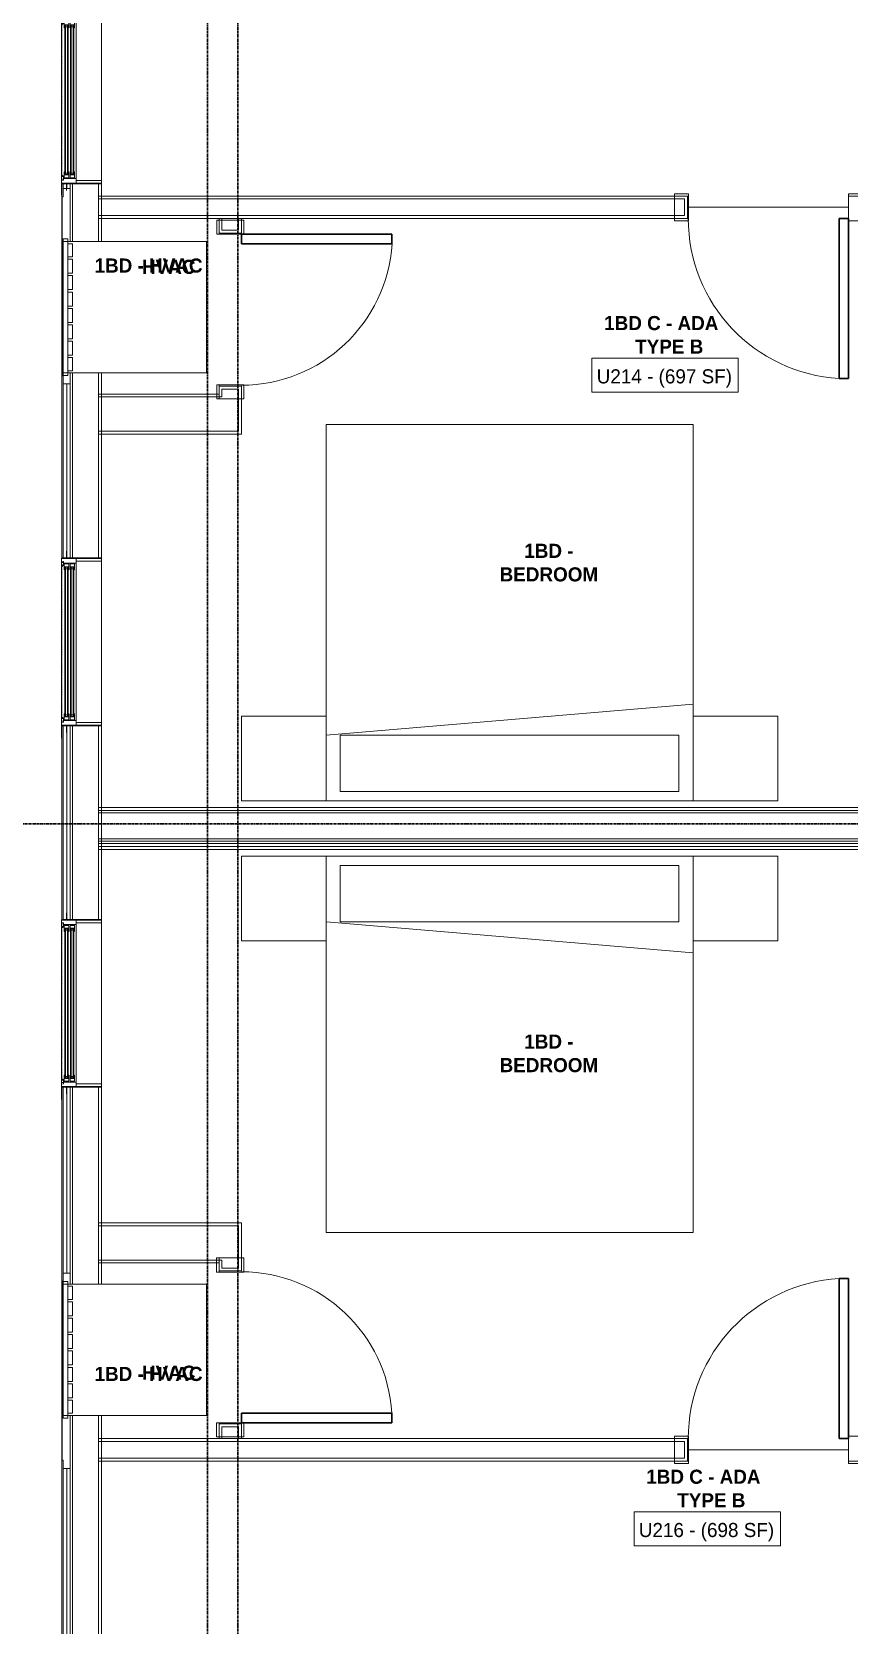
# Model space of a CAD drawing. Header units: inches. Extents: x -4093 to -1777, y 9773 to 12264.
# Drawn here: x -3866.6 to -3692.9, y 10668.9 to 11007.4 of the extents above; entities that cross this region are included whole.
import ezdxf

# ---------------------------------------------------------------- set-up
doc = ezdxf.new("R2010")
doc.units = ezdxf.units.IN
doc.header["$MEASUREMENT"] = 0
doc.linetypes.add('Dash', pattern=[0.25, 0.125, -0.125])
doc.linetypes.add('Grid Line 1_2_', pattern=[0.875, 0.5, -0.125, 0.125, -0.125])
for name, color, linetype, lineweight in [('0-1', 7, 'Continuous', 5), ('0-2', 7, 'Continuous', 9), ('A-AREA-IDEN', 2, 'Continuous', 9), ('A-DETL-GENF', 92, 'Continuous', 18), ('A-DETL-GENF-HDLN', 1, 'Dash', 9), ('A-DOOR-1', 7, 'Continuous', 9), ('A-DOOR-2', 10, 'Continuous', 30), ('A-FLOR-1', 7, 'Continuous', 9), ('A-GENM', 5, 'Continuous', 9), ('A-GLAZ', 151, 'Continuous', 18), ('A-GLAZ-1', 151, 'Continuous', 9), ('A-GLAZ-2', 151, 'Continuous', 30), ('A-WALL', 113, 'Continuous', 18), ('A-WALL-1', 7, 'Continuous', 9), ('A-WALL-2', 250, 'Continuous', 18), ('A-WALL-3', 113, 'Continuous', 9), ('I-FURN-1', 7, 'Continuous', 9), ('I-WALL-1', 7, 'Continuous', 9), ('S-GRID-1', 1, 'Grid Line 1_2_', 30)]:
    doc.layers.add(name, color=color, linetype=linetype, lineweight=lineweight)
doc.styles.add('Century Gothic', font='ufonts.com_century-gothic.ttf', dxfattribs={"height": 3})
doc.styles.add('Century Gothic_B', font='GOTHICB.TTF', dxfattribs={"height": 3})

# ---------------------------------------------------------------- blocks, each defined once
blk = doc.blocks.new('SWING - SINGLE - FLUSH - SWING - FLUSH - 2-10 x 6-8 - PRIVACY-4346067-BACKGROUND - 2ND FLOOR')
at = {"layer": 'A-DOOR-1'}
for p, q in [((-17, 2.87), (-20, 2.87)), ((-20, 2.87), (-20, -2.38)), ((-17, -2.38), (-17, 2.87)), ((20, 2.87), (17, 2.87)), ((17, 2.87), (17, -2.38)), ((20, -2.38), (20, 2.87)), ((-20, -2.38), (-17, -2.38)), ((-17, -2.38), (-20, -2.38)), ((-20, -2.38), (-20, -2.88)), ((-20, -2.88), (-17, -2.88)), ((-17, -2.88), (-17, -2.38)), ((17, -2.38), (20, -2.38)), ((20, -2.38), (17, -2.38)), ((17, -2.38), (17, -2.88)), ((17, -2.88), (20, -2.88)), ((20, -2.88), (20, -2.38))]:
    blk.add_line(p, q, dxfattribs=at)
blk.add_arc((17, 2.37), 34.07, 93.3657, 180, dxfattribs=at)
at = {"layer": 'A-DOOR-2'}
for p, q in [((15, 2.37), (15, 36.38)), ((17, 36.38), (15, 36.38)), ((17, 2.37), (17, 36.38)), ((17, 2.37), (15, 2.37))]:
    blk.add_line(p, q, dxfattribs=at)
blk = doc.blocks.new('Bed-Standard - King 78_ x 80_-4200935-BACKGROUND - 2ND FLOOR')
at = {"layer": 'I-FURN-1'}
for p, q in [((-28.31, 41.8), (49.69, 41.8)), ((-28.31, -38.2), (-28.31, 41.8)), ((49.69, 41.8), (49.69, -38.2)), ((49.69, -24.2), (-28.31, -17.63)), ((-25.31, -24.2), (46.69, -24.2)), ((-25.31, -36.2), (-25.31, -24.2)), ((46.69, -36.2), (46.69, -24.2)), ((-25.31, -36.2), (46.69, -36.2)), ((49.69, -38.2), (-28.31, -38.2))]:
    blk.add_line(p, q, dxfattribs=at)
blk = doc.blocks.new('SWING - SINGLE - FLUSH - SWING - FLUSH - 2-10 x 6-8 - PRIVACY-4346070-BACKGROUND - 2ND FLOOR')
at = {"layer": 'A-DOOR-1'}
for p, q in [((-20, 2.37), (-20, 2.87)), ((-20, 2.87), (-17, 2.87)), ((-20, 2.37), (-17, 2.37)), ((-20, -2.88), (-20, 2.37)), ((-17, 2.37), (-20, 2.37)), ((-17, 2.87), (-17, 2.37)), ((-17, 2.37), (-17, -2.88)), ((17, 2.37), (17, 2.87)), ((17, 2.87), (20, 2.87)), ((17, 2.37), (20, 2.37)), ((17, -2.88), (17, 2.37)), ((20, 2.37), (17, 2.37)), ((20, 2.87), (20, 2.37)), ((20, 2.37), (20, -2.88)), ((-17, -2.88), (-20, -2.88)), ((20, -2.88), (17, -2.88))]:
    blk.add_line(p, q, dxfattribs=at)
blk.add_arc((17, -2.38), 34.07, 180, 266.6343, dxfattribs=at)
at = {"layer": 'A-DOOR-2'}
for p, q in [((15, -2.38), (15, -36.38)), ((17, -2.38), (15, -2.38)), ((17, -2.38), (17, -36.38)), ((17, -36.38), (15, -36.38))]:
    blk.add_line(p, q, dxfattribs=at)
blk = doc.blocks.new('Bed-Standard - King 78_ x 80_-1242963-BACKGROUND - 2ND FLOOR')
at = {"layer": 'I-FURN-1'}
for p, q in [((49.69, 38.2), (-28.31, 38.2)), ((-28.31, 38.2), (-28.31, -41.8)), ((49.69, -41.8), (49.69, 38.2)), ((-25.31, 36.2), (-25.31, 24.2)), ((-25.31, 36.2), (46.69, 36.2)), ((46.69, 36.2), (46.69, 24.2)), ((49.69, 24.2), (-28.31, 17.63)), ((-25.31, 24.2), (46.69, 24.2)), ((-28.31, -41.8), (49.69, -41.8))]:
    blk.add_line(p, q, dxfattribs=at)
blk = doc.blocks.new('Table-Night Stand - 18_ x 18_ x 24_-1372838-BACKGROUND - 2ND FLOOR')
at = {"layer": 'I-FURN-1'}
for p, q in [((0.15, 0), (18.15, 0)), ((18.15, 0), (18.15, -18)), ((18.15, -18), (0.15, -18))]:
    blk.add_line(p, q, dxfattribs=at)
blk = doc.blocks.new('Table-Night Stand - 18_ x 18_ x 24_-V10-BACKGROUND - 2ND FLOOR')
at = {"layer": 'I-FURN-1'}
for p, q in [((0.15, 0), (18.15, 0)), ((0.15, -18), (0.15, 0)), ((18.15, -18), (0.15, -18))]:
    blk.add_line(p, q, dxfattribs=at)
blk = doc.blocks.new('Table-Night Stand - 18_ x 18_ x 24_-V11-BACKGROUND - 2ND FLOOR')
at = {"layer": 'I-FURN-1'}
for p, q in [((18.15, 18), (0.15, 18)), ((18.15, 0), (18.15, 18)), ((0.15, 0), (18.15, 0))]:
    blk.add_line(p, q, dxfattribs=at)
blk = doc.blocks.new('Table-Night Stand - 18_ x 18_ x 24_-V12-BACKGROUND - 2ND FLOOR')
at = {"layer": 'I-FURN-1'}
for p, q in [((18.15, 18), (0.15, 18)), ((0.15, 18), (0.15, 0)), ((0.15, 0), (18.15, 0))]:
    blk.add_line(p, q, dxfattribs=at)
blk = doc.blocks.new('SWING - SINGLE - FLUSH - SWING - 32_ x 80_ - WITH ACOUSTICAL SEAL-4346071-BACKGROUND - 2ND FLOOR')
at = {"layer": 'A-DOOR-1'}
for p, q in [((-16, 2.87), (-19, 2.87)), ((-19, 2.87), (-19, -2.38)), ((-16, -2.38), (-16, 2.87)), ((19, 2.87), (16, 2.87)), ((16, 2.87), (16, -2.38)), ((19, -2.38), (19, 2.87)), ((-19, -2.38), (-16, -2.38)), ((-16, -2.38), (-19, -2.38)), ((-19, -2.38), (-19, -2.88)), ((-19, -2.88), (-16, -2.88)), ((-16, -2.88), (-16, -2.38)), ((16, -2.38), (19, -2.38)), ((19, -2.38), (16, -2.38)), ((16, -2.38), (16, -2.88)), ((16, -2.88), (19, -2.88)), ((19, -2.88), (19, -2.38))]:
    blk.add_line(p, q, dxfattribs=at)
blk.add_arc((16, 2.37), 32.07, 93.5759, 180, dxfattribs=at)
at = {"layer": 'A-DOOR-2'}
for p, q in [((14, 2.37), (14, 34.38)), ((16, 34.38), (14, 34.38)), ((16, 2.37), (16, 34.38)), ((16, 2.37), (14, 2.37))]:
    blk.add_line(p, q, dxfattribs=at)
blk = doc.blocks.new('SWING - SINGLE - FLUSH - SWING - 32_ x 80_ - WITH ACOUSTICAL SEAL-4346081-BACKGROUND - 2ND FLOOR')
at = {"layer": 'A-DOOR-1'}
for p, q in [((-19, 2.37), (-19, 2.87)), ((-19, 2.87), (-16, 2.87)), ((-19, 2.37), (-16, 2.37)), ((-19, -2.88), (-19, 2.37)), ((-16, 2.37), (-19, 2.37)), ((-16, 2.87), (-16, 2.37)), ((-16, 2.37), (-16, -2.88)), ((16, 2.37), (16, 2.87)), ((16, 2.87), (19, 2.87)), ((16, 2.37), (19, 2.37)), ((16, -2.88), (16, 2.37)), ((19, 2.37), (16, 2.37)), ((19, 2.87), (19, 2.37)), ((19, 2.37), (19, -2.88)), ((-16, -2.88), (-19, -2.88)), ((19, -2.88), (16, -2.88))]:
    blk.add_line(p, q, dxfattribs=at)
blk.add_arc((16, -2.38), 32.07, 180, 266.4241, dxfattribs=at)
at = {"layer": 'A-DOOR-2'}
for p, q in [((14, -2.38), (14, -34.38)), ((16, -2.38), (14, -2.38)), ((16, -2.38), (16, -34.38)), ((16, -34.38), (14, -34.38))]:
    blk.add_line(p, q, dxfattribs=at)
blk = doc.blocks.new('CTR - 1st Phase - Unit Layouts_rvt-1-BACKGROUND - 2ND FLOOR')
at = {"layer": 'A-FLOR-1'}
for p, q in [((-3693.05, 10970.19), (-3727.05, 10970.19)), ((-3727.05, 10706.19), (-3693.05, 10706.19))]:
    blk.add_line(p, q, dxfattribs=at)
at = {"layer": 'A-WALL-1'}
for p, q in [((-3727.3, 10972.56), (-3852.47, 10972.56)), ((-3852.47, 10972.56), (-3852.47, 10967.81)), ((-3727.3, 10967.81), (-3727.3, 10972.56)), ((-3852.47, 10967.81), (-3727.3, 10967.81)), ((-3822.1, 10967.81), (-3826.85, 10967.81)), ((-3826.85, 10967.81), (-3826.85, 10964.69)), ((-3822.1, 10964.69), (-3822.1, 10967.81)), ((-3826.85, 10964.69), (-3822.1, 10964.69)), ((-3822.1, 10932.19), (-3826.85, 10932.19)), ((-3826.85, 10932.19), (-3826.85, 10930.5)), ((-3822.1, 10930.5), (-3822.1, 10932.19)), ((-3826.85, 10745.88), (-3826.85, 10744.19)), ((-3826.85, 10744.19), (-3822.1, 10744.19)), ((-3822.1, 10744.19), (-3822.1, 10745.88)), ((-3826.85, 10711.69), (-3826.85, 10708.56)), ((-3822.1, 10711.69), (-3826.85, 10711.69)), ((-3822.1, 10708.56), (-3822.1, 10711.69)), ((-3727.3, 10708.56), (-3852.47, 10708.56)), ((-3852.47, 10708.56), (-3852.47, 10703.81)), ((-3826.85, 10708.56), (-3822.1, 10708.56)), ((-3727.3, 10703.81), (-3727.3, 10708.56)), ((-3852.47, 10703.81), (-3727.3, 10703.81))]:
    blk.add_line(p, q, dxfattribs=at)
at = {"layer": 'A-WALL-2'}
for p, q in [((-3727.92, 10971.94), (-3852.47, 10971.94)), ((-3727.92, 10970.19), (-3727.92, 10971.94)), ((-3852.47, 10968.44), (-3727.92, 10968.44)), ((-3826.22, 10967.81), (-3826.22, 10965.31)), ((-3822.72, 10965.31), (-3822.72, 10967.81)), ((-3727.92, 10968.44), (-3727.92, 10970.19)), ((-3826.22, 10965.31), (-3824.47, 10965.31)), ((-3824.47, 10965.31), (-3822.72, 10965.31)), ((-3826.22, 10931.56), (-3826.22, 10930.5)), ((-3824.47, 10931.56), (-3826.22, 10931.56)), ((-3826.22, 10930.5), (-3826.22, 10929.88)), ((-3822.72, 10931.56), (-3824.47, 10931.56)), ((-3822.72, 10930.5), (-3822.72, 10931.56)), ((-3822.72, 10930.5), (-3822.72, 10929.88)), ((-3826.22, 10929.88), (-3852.47, 10929.88)), ((-3822.72, 10929.88), (-3822.72, 10922.63)), ((-3822.72, 10922.63), (-3852.47, 10922.63)), ((-3822.72, 10753.75), (-3852.47, 10753.75)), ((-3822.72, 10753.75), (-3822.72, 10746.5)), ((-3826.22, 10746.5), (-3852.47, 10746.5)), ((-3826.22, 10746.5), (-3826.22, 10745.88)), ((-3826.22, 10745.88), (-3826.22, 10744.81)), ((-3826.22, 10744.81), (-3824.47, 10744.81)), ((-3824.47, 10744.81), (-3822.72, 10744.81)), ((-3822.72, 10746.5), (-3822.72, 10745.88)), ((-3822.72, 10744.81), (-3822.72, 10745.88)), ((-3826.22, 10711.06), (-3826.22, 10708.56)), ((-3824.47, 10711.06), (-3826.22, 10711.06)), ((-3822.72, 10711.06), (-3824.47, 10711.06)), ((-3822.72, 10708.56), (-3822.72, 10711.06)), ((-3727.92, 10707.94), (-3852.47, 10707.94)), ((-3727.92, 10706.19), (-3727.92, 10707.94)), ((-3852.47, 10704.44), (-3727.92, 10704.44)), ((-3727.92, 10704.44), (-3727.92, 10706.19))]:
    blk.add_line(p, q, dxfattribs=at)
at = {"layer": 'I-WALL-1'}
for p, q in [((-3826.85, 10930.5), (-3852.47, 10930.5)), ((-3852.47, 10930.5), (-3852.47, 10922)), ((-3822.1, 10922.63), (-3822.1, 10930.5)), ((-3852.47, 10922), (-3822.1, 10922)), ((-3822.1, 10922), (-3822.1, 10922.63)), ((-3822.1, 10754.38), (-3852.47, 10754.38)), ((-3852.47, 10754.38), (-3852.47, 10745.88)), ((-3822.1, 10753.75), (-3822.1, 10754.38)), ((-3822.1, 10745.88), (-3822.1, 10753.75)), ((-3852.47, 10745.88), (-3826.85, 10745.88))]:
    blk.add_line(p, q, dxfattribs=at)
at = {"layer": '0-2'}
for name, p in [('SWING - SINGLE - FLUSH - SWING - FLUSH - 2-10 x 6-8 - PRIVACY-4346070-BACKGROUND - 2ND FLOOR', (-3710.05, 10970.19)), ('SWING - SINGLE - FLUSH - SWING - FLUSH - 2-10 x 6-8 - PRIVACY-4346067-BACKGROUND - 2ND FLOOR', (-3710.05, 10706.19))]:
    blk.add_blockref(name, p, dxfattribs=at)
for name, p, rotation in [('SWING - SINGLE - FLUSH - SWING - 32_ x 80_ - WITH ACOUSTICAL SEAL-4346081-BACKGROUND - 2ND FLOOR', (-3824.47, 10948.44), 90.00000000000999), ('Bed-Standard - King 78_ x 80_-1242963-BACKGROUND - 2ND FLOOR', (-3754.41, 10882.25), 180), ('Table-Night Stand - 18_ x 18_ x 24_-V11-BACKGROUND - 2ND FLOOR', (-3803.95, 10862.04), 180), ('Table-Night Stand - 18_ x 18_ x 24_-V12-BACKGROUND - 2ND FLOOR', (-3707.95, 10862.04), 180), ('Table-Night Stand - 18_ x 18_ x 24_-1372838-BACKGROUND - 2ND FLOOR', (-3803.95, 10814.33), 180), ('Bed-Standard - King 78_ x 80_-4200935-BACKGROUND - 2ND FLOOR', (-3754.41, 10794.13), 180), ('Table-Night Stand - 18_ x 18_ x 24_-V10-BACKGROUND - 2ND FLOOR', (-3707.95, 10814.33), 180), ('SWING - SINGLE - FLUSH - SWING - 32_ x 80_ - WITH ACOUSTICAL SEAL-4346071-BACKGROUND - 2ND FLOOR', (-3824.47, 10727.94), 269.9999999999901)]:
    blk.add_blockref(name, p, dxfattribs=dict(at, rotation=rotation))
blk = doc.blocks.new('CTR - 1st Phase - Common Walls_rvt-1-BACKGROUND - 2ND FLOOR')
at = {"layer": 'A-WALL-2'}
for p, q in [((-3487.3, 10842), (-3852.47, 10842)), ((-3487.3, 10841.5), (-3852.47, 10841.5)), ((-3487.3, 10836), (-3852.47, 10836)), ((-3487.3, 10835.5), (-3852.47, 10835.5)), ((-3487.3, 10835), (-3852.47, 10835)), ((-3487.3, 10834.38), (-3852.47, 10834.38))]:
    blk.add_line(p, q, dxfattribs=at)
at = {"layer": 'I-WALL-1'}
for p, q in [((-3525.8, 10842.63), (-3852.47, 10842.63)), ((-3852.47, 10842.63), (-3852.47, 10833.75)), ((-3852.47, 10833.75), (-3525.8, 10833.75))]:
    blk.add_line(p, q, dxfattribs=at)
blk = doc.blocks.new('CTR - 1st Phase - Structure_rvt-1-BACKGROUND - 2ND FLOOR')
at = {"layer": 'S-GRID-1'}
for p, q in [((-3829.32, 9772.61), (-3829.32, 12247.5)), ((-3822.82, 9772.61), (-3822.82, 12247.5)), ((-1777.25, 10839.19), (-4076.95, 10839.19))]:
    blk.add_line(p, q, dxfattribs=at)
blk = doc.blocks.new('Window-Double_Hung-Marvin-Essential - 1-WIDE _TEMP LOWER_ ESDH3066-3454269-BACKGROUND - 2ND FLOOR')
at = {"layer": 'A-DETL-GENF'}
for p, q in [((-19.25, -3.23), (-19.25, -3.19)), ((-19.25, -3.19), (-17.9, -3.19)), ((-17.75, -3.23), (-19.25, -3.23)), ((-17.9, -3.19), (-17.9, -3.08)), ((-17.9, -3.08), (-17.75, -3.08)), ((-16.72, -1.19), (-17.75, -1.19)), ((-17.75, -4.28), (-17.75, -1.19)), ((-16.72, -3.77), (-16.72, -1.19)), ((-16.56, -1.53), (-15.34, -1.53)), ((-16.56, -1.53), (-16.56, -2.47)), ((-15.34, -2.47), (-16.56, -2.47)), ((-16.56, -2.75), (-15.34, -2.75)), ((-16.56, -2.75), (-16.56, -3.69)), ((-15.28, -1.65), (-15.94, -1.65)), ((-15.94, -1.65), (-15.94, -2.37)), ((-15.94, -2.37), (-15.28, -2.37)), ((-15.28, -2.87), (-15.94, -2.87)), ((-15.94, -2.87), (-15.94, -3.59)), ((15.84, -1.66), (-15.84, -1.66)), ((-15.84, -1.66), (-15.84, -2.35)), ((15.84, -1.79), (-15.84, -1.79)), ((15.84, -2.23), (-15.84, -2.23)), ((15.84, -2.35), (-15.84, -2.35)), ((15.84, -2.88), (-15.84, -2.88)), ((-15.84, -2.88), (-15.84, -3.57)), ((15.84, -3.01), (-15.84, -3.01)), ((-15.54, -1.79), (-15.54, -2.23)), ((-15.54, -3.01), (-15.54, -3.45)), ((-15.34, -1.53), (-15.28, -1.59)), ((-15.34, -2.47), (-15.28, -2.41)), ((-15.34, -2.75), (-15.28, -2.81)), ((-15.28, -1.59), (-15.28, -1.65)), ((-15.28, -2.37), (-15.28, -2.41)), ((-15.28, -2.81), (-15.28, -2.87)), ((15.34, -1.53), (15.28, -1.59)), ((15.28, -1.59), (15.28, -1.65)), ((15.28, -1.65), (15.94, -1.65)), ((15.28, -2.37), (15.28, -2.41)), ((15.94, -2.37), (15.28, -2.37)), ((15.34, -2.47), (15.28, -2.41)), ((15.34, -2.75), (15.28, -2.81)), ((15.28, -2.81), (15.28, -2.87)), ((15.28, -2.87), (15.94, -2.87)), ((16.56, -1.53), (15.34, -1.53)), ((15.34, -2.47), (16.56, -2.47)), ((16.56, -2.75), (15.34, -2.75)), ((15.54, -1.79), (15.54, -2.23)), ((15.54, -3.01), (15.54, -3.45)), ((15.84, -1.66), (15.84, -2.35)), ((15.84, -2.88), (15.84, -3.57)), ((15.94, -1.65), (15.94, -2.37)), ((15.94, -2.87), (15.94, -3.59)), ((16.56, -1.53), (16.56, -2.47)), ((16.56, -2.75), (16.56, -3.69)), ((16.72, -3.77), (16.72, -1.19)), ((16.72, -1.19), (17.75, -1.19)), ((17.75, -4.28), (17.75, -1.19)), ((17.9, -3.08), (17.75, -3.08)), ((17.75, -3.23), (19.25, -3.23)), ((17.9, -3.19), (17.9, -3.08)), ((19.25, -3.19), (17.9, -3.19)), ((19.25, -3.23), (19.25, -3.19)), ((-17.75, -4.28), (-17.16, -4.28)), ((-17.08, -3.87), (-17.16, -4.28)), ((-17.08, -3.87), (-16.19, -3.87)), ((-16.85, -4.25), (-16.85, -3.87)), ((-16.3, -4.25), (-16.85, -4.25)), ((-16.38, -3.77), (-16.72, -3.77)), ((-15.34, -3.69), (-16.56, -3.69)), ((-16.38, -3.87), (-16.38, -3.77)), ((-16.18, -4.01), (-16.3, -4.01)), ((-16.3, -4.01), (-16.3, -4.25)), ((-16.19, -3.87), (-16.19, -3.97)), ((-16.19, -3.97), (-16.1, -3.97)), ((-16.18, -4.22), (-16.18, -4.01)), ((-16.18, -4.22), (-16.1, -4.22)), ((-16.1, -3.97), (-16.1, -4.22)), ((-15.94, -3.59), (-15.28, -3.59)), ((15.84, -3.45), (-15.84, -3.45)), ((15.84, -3.57), (-15.84, -3.57)), ((-15.34, -3.69), (-15.28, -3.63)), ((-15.28, -3.59), (-15.28, -3.63)), ((15.28, -3.59), (15.28, -3.63)), ((15.94, -3.59), (15.28, -3.59)), ((15.34, -3.69), (15.28, -3.63)), ((15.34, -3.69), (16.56, -3.69)), ((16.19, -3.97), (16.1, -3.97)), ((16.1, -3.97), (16.1, -4.22)), ((16.18, -4.22), (16.1, -4.22)), ((16.18, -4.22), (16.18, -4.01)), ((16.18, -4.01), (16.3, -4.01)), ((17.08, -3.87), (16.19, -3.87)), ((16.19, -3.87), (16.19, -3.97)), ((16.3, -4.01), (16.3, -4.25)), ((16.3, -4.25), (16.85, -4.25)), ((16.38, -3.87), (16.38, -3.77)), ((16.38, -3.77), (16.72, -3.77)), ((16.85, -4.25), (16.85, -3.87)), ((17.08, -3.87), (17.16, -4.28)), ((17.75, -4.28), (17.16, -4.28))]:
    blk.add_line(p, q, dxfattribs=at)
at = {"layer": 'A-DETL-GENF-HDLN'}
blk.add_line((16.1, -4.22), (-16.5, -4.22), dxfattribs=at)
at = {"layer": 'A-GLAZ'}
for p, q in [((-17.13, 4.19), (-17.75, 4.19)), ((-17.13, -1.16), (-17.13, 4.19)), ((17.12, 4.19), (17.75, 4.19)), ((17.12, 4.19), (17.12, -1.16))]:
    blk.add_line(p, q, dxfattribs=at)
at = {"layer": 'A-GLAZ-1'}
for p, q in [((-17.75, 4.19), (17.75, 4.19)), ((-17.75, -1.19), (17.75, -1.19)), ((17.75, -4.28), (-17.75, -4.28)), ((17.75, -4.19), (20.46, -4.19)), ((20.46, -4.25), (17.75, -4.25)), ((20.46, -4.19), (20.46, -4.25))]:
    blk.add_line(p, q, dxfattribs=at)
at = {"layer": 'A-GLAZ-2'}
for p, q in [((-17.75, -1.16), (-17.75, 4.19)), ((17.75, 4.19), (17.75, -1.16)), ((-17.75, -4.28), (-17.75, -1.19)), ((17.75, -1.19), (17.75, -4.28))]:
    blk.add_line(p, q, dxfattribs=at)
blk = doc.blocks.new('V-Series_EWC4_SPVU_RFA_2015 - 2ND AND 3RD FLOOR-2226480-BACKGROUND - 2ND FLOOR')
at = {"layer": 'A-GENM'}
for p, q in [((-3859.97, 11740.34), (-3859.97, 11739.78)), ((-3858.97, 11740.34), (-3859.97, 11740.34)), ((-3859.97, 11739.78), (-3859.97, 11711.9)), ((-3858.97, 11739.78), (-3859.97, 11739.78)), ((-3859.97, 11739.78), (-3858.97, 11739.78)), ((-3858.97, 11739.78), (-3858.97, 11740.34)), ((-3858.97, 11711.9), (-3858.97, 11739.78)), ((-3829.54, 11739.78), (-3858.97, 11739.78)), ((-3858.97, 11739.78), (-3858.97, 11739.34)), ((-3858.97, 11739.34), (-3857.97, 11739.34)), ((-3857.97, 11739.34), (-3857.97, 11736.54)), ((-3829.54, 11711.9), (-3829.54, 11739.78)), ((-3857.97, 11736.54), (-3858.97, 11736.54)), ((-3858.97, 11736.54), (-3858.97, 11736.04)), ((-3858.97, 11736.04), (-3857.97, 11736.04)), ((-3857.97, 11736.04), (-3857.97, 11733.06)), ((-3857.97, 11733.06), (-3858.97, 11733.06)), ((-3858.97, 11733.06), (-3858.97, 11732.56)), ((-3858.97, 11732.56), (-3857.97, 11732.56)), ((-3857.97, 11732.56), (-3857.97, 11729.57)), ((-3857.97, 11729.57), (-3858.97, 11729.57)), ((-3858.97, 11729.57), (-3858.97, 11729.07)), ((-3858.97, 11729.07), (-3857.97, 11729.07)), ((-3857.97, 11729.07), (-3857.97, 11726.09)), ((-3857.97, 11726.09), (-3858.97, 11726.09)), ((-3858.97, 11726.09), (-3858.97, 11725.59)), ((-3858.97, 11725.59), (-3857.97, 11725.59)), ((-3857.97, 11722.61), (-3858.97, 11722.61)), ((-3858.97, 11722.61), (-3858.97, 11722.11)), ((-3857.97, 11725.59), (-3857.97, 11722.61)), ((-3858.97, 11722.11), (-3857.97, 11722.11)), ((-3857.97, 11719.12), (-3858.97, 11719.12)), ((-3858.97, 11719.12), (-3858.97, 11718.62)), ((-3857.97, 11722.11), (-3857.97, 11719.12)), ((-3858.97, 11718.62), (-3857.97, 11718.62)), ((-3857.97, 11715.64), (-3858.97, 11715.64)), ((-3858.97, 11715.64), (-3858.97, 11715.14)), ((-3857.97, 11718.62), (-3857.97, 11715.64)), ((-3858.97, 11715.14), (-3857.97, 11715.14)), ((-3857.97, 11712.34), (-3858.97, 11712.34)), ((-3858.97, 11712.34), (-3858.97, 11711.9)), ((-3857.97, 11715.14), (-3857.97, 11712.34)), ((-3859.97, 11711.9), (-3858.97, 11711.9)), ((-3859.97, 11711.9), (-3859.97, 11711.34)), ((-3858.97, 11711.9), (-3859.97, 11711.9)), ((-3859.97, 11711.34), (-3858.97, 11711.34)), ((-3858.97, 11711.34), (-3858.97, 11711.9)), ((-3858.97, 11711.9), (-3829.54, 11711.9))]:
    blk.add_line(p, q, dxfattribs=at)
blk = doc.blocks.new('Perforated Panel at Magic-Pak - hvac panel - 2nd floor 2-2702973-BACKGROUND - 2ND FLOOR')
at = {"layer": 'A-GLAZ-1'}
for p, q in [((19.01, 4.19), (-19.01, 4.19)), ((-19.01, 4.12), (19.01, 4.12))]:
    blk.add_line(p, q, dxfattribs=at)
blk = doc.blocks.new('Window-Double_Hung-Marvin-Essential - 2-WIDE _TEMP ALL LOW_ ESDH3066-3454271-BACKGROUND - 2ND FLOOR')
at = {"layer": 'A-DETL-GENF'}
for p, q in [((-19.25, -3.23), (-19.25, -3.19)), ((-19.25, -3.19), (-17.9, -3.19)), ((-17.75, -3.23), (-19.25, -3.23)), ((-17.9, -3.19), (-17.9, -3.08)), ((-17.9, -3.08), (-17.75, -3.08)), ((-16.72, -1.19), (-17.75, -1.19)), ((-17.75, -4.28), (-17.75, -1.19)), ((-16.72, -3.77), (-16.72, -1.19)), ((-16.56, -1.53), (-15.34, -1.53)), ((-16.56, -1.53), (-16.56, -2.47)), ((-15.34, -2.47), (-16.56, -2.47)), ((-16.56, -2.75), (-15.34, -2.75)), ((-16.56, -2.75), (-16.56, -3.69)), ((-15.28, -1.65), (-15.94, -1.65)), ((-15.94, -1.65), (-15.94, -2.37)), ((-15.94, -2.37), (-15.28, -2.37)), ((-15.28, -2.87), (-15.94, -2.87)), ((-15.94, -2.87), (-15.94, -3.59)), ((15.84, -1.66), (-15.84, -1.66)), ((-15.84, -1.66), (-15.84, -2.35)), ((15.84, -1.79), (-15.84, -1.79)), ((15.84, -2.23), (-15.84, -2.23)), ((15.84, -2.35), (-15.84, -2.35)), ((15.84, -2.88), (-15.84, -2.88)), ((-15.84, -2.88), (-15.84, -3.57)), ((15.84, -3.01), (-15.84, -3.01)), ((-15.54, -1.79), (-15.54, -2.23)), ((-15.54, -3.01), (-15.54, -3.45)), ((-15.34, -1.53), (-15.28, -1.59)), ((-15.34, -2.47), (-15.28, -2.41)), ((-15.34, -2.75), (-15.28, -2.81)), ((-15.28, -1.59), (-15.28, -1.65)), ((-15.28, -2.37), (-15.28, -2.41)), ((-15.28, -2.81), (-15.28, -2.87)), ((15.34, -1.53), (15.28, -1.59)), ((15.28, -1.59), (15.28, -1.65)), ((15.28, -1.65), (15.94, -1.65)), ((15.28, -2.37), (15.28, -2.41)), ((15.94, -2.37), (15.28, -2.37)), ((15.34, -2.47), (15.28, -2.41)), ((15.34, -2.75), (15.28, -2.81)), ((15.28, -2.81), (15.28, -2.87)), ((15.28, -2.87), (15.94, -2.87)), ((16.56, -1.53), (15.34, -1.53)), ((15.34, -2.47), (16.56, -2.47)), ((16.56, -2.75), (15.34, -2.75)), ((15.54, -1.79), (15.54, -2.23)), ((15.54, -3.01), (15.54, -3.45)), ((15.84, -1.66), (15.84, -2.35)), ((15.84, -2.88), (15.84, -3.57)), ((15.94, -1.65), (15.94, -2.37)), ((15.94, -2.87), (15.94, -3.59)), ((16.56, -1.53), (16.56, -2.47)), ((16.56, -2.75), (16.56, -3.69)), ((16.72, -3.77), (16.72, -1.19)), ((16.72, -1.19), (17.75, -1.19)), ((17.75, -4.28), (17.75, -1.19)), ((17.9, -3.08), (17.75, -3.08)), ((17.75, -3.23), (19.25, -3.23)), ((17.9, -3.19), (17.9, -3.08)), ((19.25, -3.19), (17.9, -3.19)), ((19.25, -3.23), (19.25, -3.19)), ((-17.75, -4.28), (-17.16, -4.28)), ((-17.08, -3.87), (-17.16, -4.28)), ((-17.08, -3.87), (-16.19, -3.87)), ((-16.85, -4.25), (-16.85, -3.87)), ((-16.3, -4.25), (-16.85, -4.25)), ((-16.38, -3.77), (-16.72, -3.77)), ((-15.34, -3.69), (-16.56, -3.69)), ((-16.38, -3.87), (-16.38, -3.77)), ((-16.18, -4.01), (-16.3, -4.01)), ((-16.3, -4.01), (-16.3, -4.25)), ((-16.19, -3.87), (-16.19, -3.97)), ((-16.19, -3.97), (-16.1, -3.97)), ((-16.18, -4.22), (-16.18, -4.01)), ((-16.18, -4.22), (-16.1, -4.22)), ((-16.1, -3.97), (-16.1, -4.22)), ((-15.94, -3.59), (-15.28, -3.59)), ((15.84, -3.45), (-15.84, -3.45)), ((15.84, -3.57), (-15.84, -3.57)), ((-15.34, -3.69), (-15.28, -3.63)), ((-15.28, -3.59), (-15.28, -3.63)), ((15.28, -3.59), (15.28, -3.63)), ((15.94, -3.59), (15.28, -3.59)), ((15.34, -3.69), (15.28, -3.63)), ((15.34, -3.69), (16.56, -3.69)), ((16.19, -3.97), (16.1, -3.97)), ((16.1, -3.97), (16.1, -4.22)), ((16.18, -4.22), (16.1, -4.22)), ((16.18, -4.22), (16.18, -4.01)), ((16.18, -4.01), (16.3, -4.01)), ((17.08, -3.87), (16.19, -3.87)), ((16.19, -3.87), (16.19, -3.97)), ((16.3, -4.01), (16.3, -4.25)), ((16.3, -4.25), (16.85, -4.25)), ((16.38, -3.87), (16.38, -3.77)), ((16.38, -3.77), (16.72, -3.77)), ((16.85, -4.25), (16.85, -3.87)), ((17.08, -3.87), (17.16, -4.28)), ((17.75, -4.28), (17.16, -4.28))]:
    blk.add_line(p, q, dxfattribs=at)
at = {"layer": 'A-DETL-GENF-HDLN'}
blk.add_line((16.1, -4.22), (-16.5, -4.22), dxfattribs=at)
at = {"layer": 'A-GLAZ'}
for p, q in [((-17.13, 4.19), (-17.75, 4.19)), ((-17.13, -1.16), (-17.13, 4.19)), ((17.12, 4.19), (17.75, 4.19)), ((17.12, 4.19), (17.12, -1.16))]:
    blk.add_line(p, q, dxfattribs=at)
at = {"layer": 'A-GLAZ-1'}
for p, q in [((-17.75, 4.19), (17.75, 4.19)), ((-17.75, -1.19), (17.75, -1.19)), ((17.75, -4.28), (-17.75, -4.28)), ((17.75, -4.19), (20.21, -4.19)), ((20.21, -4.25), (17.75, -4.25)), ((20.21, -4.19), (20.21, -4.25))]:
    blk.add_line(p, q, dxfattribs=at)
at = {"layer": 'A-GLAZ-2'}
for p, q in [((-17.75, -1.16), (-17.75, 4.19)), ((17.75, 4.19), (17.75, -1.16)), ((-17.75, -4.28), (-17.75, -1.19)), ((17.75, -1.19), (17.75, -4.28))]:
    blk.add_line(p, q, dxfattribs=at)

msp = doc.modelspace()

# ---------------------------------------------------------------- linework, layer by layer
at = {"layer": 'A-AREA-IDEN', "flags": 128}
for points in [[(-3747.58, 10938.08), (-3716.49, 10938.08), (-3716.49, 10930.91), (-3747.58, 10930.91)], [(-3738.63, 10692.98), (-3707.54, 10692.98), (-3707.54, 10685.82), (-3738.63, 10685.82)]]:
    msp.add_lwpolyline(points, close=True, dxfattribs=at)
at = {"layer": 'A-WALL'}
for p, q in [((-3859.97, 10975.24), (-3859.97, 10974.15)), ((-3859.22, 10975.24), (-3859.22, 10974.15)), ((-3858.47, 10975.24), (-3858.47, 10974.15)), ((-3857.97, 10975.24), (-3857.97, 10962.88)), ((-3852.47, 10975.24), (-3852.47, 10962.88)), ((-3857.97, 10935), (-3857.97, 10895.6)), ((-3852.47, 10935), (-3852.47, 10895.6)), ((-3859.97, 10932.63), (-3859.97, 10895.6)), ((-3859.22, 10932.63), (-3859.22, 10895.6)), ((-3858.47, 10932.63), (-3858.47, 10895.6)), ((-3859.97, 10860.1), (-3859.97, 10818.8)), ((-3859.22, 10860.1), (-3859.22, 10818.8)), ((-3858.47, 10860.1), (-3858.47, 10818.8)), ((-3857.97, 10860.1), (-3857.97, 10818.8)), ((-3852.47, 10860.1), (-3852.47, 10818.8)), ((-3859.97, 10783.3), (-3859.97, 10743.75)), ((-3859.22, 10783.3), (-3859.22, 10743.75)), ((-3858.47, 10783.3), (-3858.47, 10743.75)), ((-3857.97, 10783.3), (-3857.97, 10741.38)), ((-3852.47, 10783.3), (-3852.47, 10741.38)), ((-3857.97, 10713.5), (-3857.97, 10662.74)), ((-3852.47, 10713.5), (-3852.47, 10662.74)), ((-3859.97, 10702.23), (-3859.97, 10662.74)), ((-3859.22, 10702.23), (-3859.22, 10662.74)), ((-3858.47, 10702.23), (-3858.47, 10662.74))]:
    msp.add_line(p, q, dxfattribs=at)
at = {"layer": 'A-WALL-3'}
for p, q in [((-3857.19, 10975.24), (-3857.22, 10975.24)), ((-3851.85, 10962.88), (-3851.85, 10975.24)), ((-3860.22, 10972.78), (-3860.22, 10972.4)), ((-3860.22, 10972.4), (-3859.97, 10972.4)), ((-3859.97, 10972.4), (-3859.97, 10974.15)), ((-3859.97, 10974.15), (-3858.47, 10974.15)), ((-3858.47, 10974.15), (-3858.47, 10962.88)), ((-3858.47, 10962.88), (-3851.85, 10962.88)), ((-3859.97, 10934.38), (-3860.22, 10934.38)), ((-3860.22, 10934.38), (-3860.22, 10895.6)), ((-3859.97, 10932.63), (-3859.97, 10934.38)), ((-3851.85, 10935), (-3858.47, 10935)), ((-3858.47, 10935), (-3858.47, 10932.63)), ((-3851.85, 10895.6), (-3851.85, 10935)), ((-3858.47, 10932.63), (-3859.97, 10932.63)), ((-3857.22, 10895.6), (-3857.19, 10895.6)), ((-3857.19, 10860.1), (-3857.22, 10860.1)), ((-3851.85, 10818.8), (-3851.85, 10860.1)), ((-3860.22, 10857.39), (-3860.22, 10818.8)), ((-3857.22, 10818.8), (-3857.19, 10818.8)), ((-3857.19, 10783.3), (-3857.22, 10783.3)), ((-3851.85, 10741.38), (-3851.85, 10783.3)), ((-3860.22, 10780.59), (-3860.22, 10742)), ((-3860.22, 10742), (-3859.97, 10742)), ((-3859.97, 10742), (-3859.97, 10743.75)), ((-3859.97, 10743.75), (-3858.47, 10743.75)), ((-3858.47, 10743.75), (-3858.47, 10741.38)), ((-3858.47, 10741.38), (-3851.85, 10741.38)), ((-3851.85, 10713.5), (-3858.47, 10713.5)), ((-3858.47, 10713.5), (-3858.47, 10702.23)), ((-3851.85, 10662.74), (-3851.85, 10713.5)), ((-3859.97, 10703.98), (-3860.22, 10703.98)), ((-3860.22, 10703.98), (-3860.22, 10665.2)), ((-3859.97, 10702.23), (-3859.97, 10703.98)), ((-3858.47, 10702.23), (-3859.97, 10702.23))]:
    msp.add_line(p, q, dxfattribs=at)

# ---------------------------------------------------------------- block references
at = {"layer": '0-1'}
for name in ['CTR - 1st Phase - Structure_rvt-1-BACKGROUND - 2ND FLOOR', 'CTR - 1st Phase - Unit Layouts_rvt-1-BACKGROUND - 2ND FLOOR', 'CTR - 1st Phase - Common Walls_rvt-1-BACKGROUND - 2ND FLOOR']:
    msp.add_blockref(name, (0, 0), dxfattribs=at)
at = {"layer": 'A-GENM'}
for p in [(0, -776.9), (0, -998.4)]:
    msp.add_blockref('V-Series_EWC4_SPVU_RFA_2015 - 2ND AND 3RD FLOOR-2226480-BACKGROUND - 2ND FLOOR', p, dxfattribs=at)
at = {"layer": 'A-GLAZ-1'}
for name, p, rotation in [('Window-Double_Hung-Marvin-Essential - 2-WIDE _TEMP ALL LOW_ ESDH3066-3454271-BACKGROUND - 2ND FLOOR', (-3856.04, 10992.99), 269.9999999999999), ('Perforated Panel at Magic-Pak - hvac panel - 2nd floor 2-2702973-BACKGROUND - 2ND FLOOR', (-3856.04, 10953.39), 89.99999999999991), ('Window-Double_Hung-Marvin-Essential - 1-WIDE _TEMP LOWER_ ESDH3066-3454269-BACKGROUND - 2ND FLOOR', (-3856.04, 10877.85), 269.9999999999999), ('Window-Double_Hung-Marvin-Essential - 1-WIDE _TEMP LOWER_ ESDH3066-3454269-BACKGROUND - 2ND FLOOR', (-3856.04, 10801.05), 269.9999999999999), ('Perforated Panel at Magic-Pak - hvac panel - 2nd floor 2-2702973-BACKGROUND - 2ND FLOOR', (-3856.04, 10722.99), 89.99999999999991)]:
    msp.add_blockref(name, p, dxfattribs=dict(at, rotation=rotation))

# ---------------------------------------------------------------- texts
at = {"layer": 'A-AREA-IDEN', "char_height": 3, "attachment_point": 1}
for s, insert, width, style in [('1BD - HVAC', (-3853.3, 10959.29), 29.593, 'Century Gothic_B'), ('HVAC', (-3843.22, 10959.03), 15.049, 'Century Gothic_B'), ('1BD C - ADA', (-3745, 10947.07), 31.31, 'Century Gothic_B'), ('TYPE B', (-3738.41, 10942.07), 15.453, 'Century Gothic_B'), ('U214 - (697 SF)', (-3746.58, 10935.75), 35.148, 'Century Gothic'), ('1BD -', (-3761.97, 10898.68), 13.13, 'Century Gothic_B'), ('BEDROOM', (-3767.22, 10893.68), 25.755, 'Century Gothic_B'), ('1BD -', (-3761.97, 10794.42), 13.13, 'Century Gothic_B'), ('BEDROOM', (-3767.22, 10789.42), 25.755, 'Century Gothic_B'), ('1BD - HVAC', (-3853.3, 10723.81), 29.593, 'Century Gothic_B'), ('HVAC', (-3843.22, 10724.07), 15.049, 'Century Gothic_B'), ('1BD C - ADA', (-3736.05, 10701.97), 31.31, 'Century Gothic_B'), ('TYPE B', (-3729.46, 10696.97), 15.453, 'Century Gothic_B'), ('U216 - (698 SF)', (-3737.63, 10690.65), 35.148, 'Century Gothic')]:
    msp.add_mtext(s, dxfattribs=dict(at, insert=insert, width=width, style=style))

doc.saveas('drawing.dxf')
